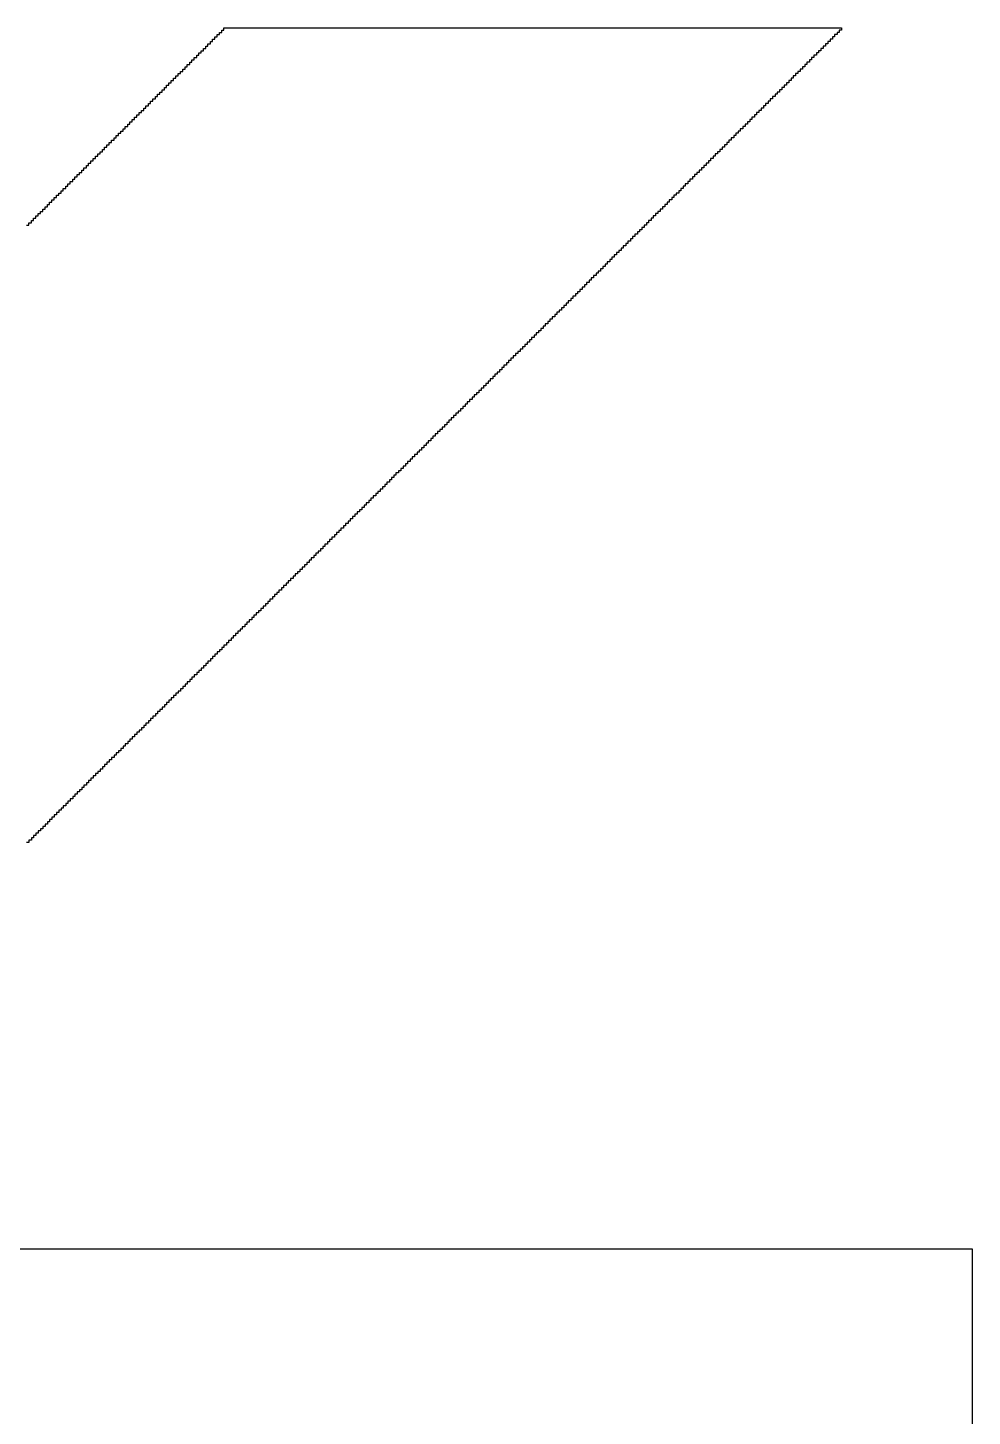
# Model space of a CAD drawing. Extents: x 134.1 to 218.7, y -126.2 to -72.1.
# Drawn here: x 193.99 to 202.7, y -84.95 to -72.15 of the extents above; entities that cross this region are included whole.
import ezdxf

# ---------------------------------------------------------------- set-up
doc = ezdxf.new("R2010")
doc.units = 0
doc.header["$MEASUREMENT"] = 0
doc.layers.add('BLACK', color=7, linetype='CONTINUOUS')

msp = doc.modelspace()

# ---------------------------------------------------------------- linework, layer by layer
at = {"layer": 'BLACK', "linetype": 'CONTINUOUS'}
for p, q in [((195.74, -72.2313), (195.74, -72.2102)), ((195.74, -72.2102), (195.76, -72.2102)), ((195.76, -72.2102), (195.76, -72.1888)), ((195.76, -72.1888), (195.781, -72.1888)), ((195.781, -72.1888), (195.781, -72.1677)), ((195.781, -72.1677), (195.801, -72.1677)), ((195.801, -72.1677), (195.801, -72.1467)), ((195.801, -72.1467), (201.496, -72.1467)), ((201.455, -72.2102), (201.432, -72.2102)), ((201.432, -72.2102), (201.432, -72.2313)), ((201.475, -72.1888), (201.455, -72.1888)), ((201.455, -72.1888), (201.455, -72.2102)), ((201.496, -72.1677), (201.475, -72.1677)), ((201.475, -72.1677), (201.475, -72.1888)), ((201.496, -72.1467), (201.496, -72.1677)), ((195.613, -72.3582), (195.613, -72.3372)), ((195.613, -72.3372), (195.633, -72.3372)), ((195.633, -72.3372), (195.633, -72.3158)), ((195.633, -72.3158), (195.654, -72.3158)), ((195.654, -72.3158), (195.654, -72.2947)), ((195.654, -72.2947), (195.677, -72.2947)), ((195.677, -72.2947), (195.677, -72.2737)), ((195.677, -72.2737), (195.697, -72.2737)), ((195.697, -72.2737), (195.697, -72.2523)), ((195.697, -72.2523), (195.717, -72.2523)), ((195.717, -72.2523), (195.717, -72.2313)), ((195.717, -72.2313), (195.74, -72.2313)), ((201.328, -72.3372), (201.305, -72.3372)), ((201.305, -72.3372), (201.305, -72.3582)), ((201.348, -72.3158), (201.328, -72.3158)), ((201.328, -72.3158), (201.328, -72.3372)), ((201.369, -72.2947), (201.348, -72.2947)), ((201.348, -72.2947), (201.348, -72.3158)), ((201.392, -72.2737), (201.369, -72.2737)), ((201.369, -72.2737), (201.369, -72.2947)), ((201.412, -72.2523), (201.392, -72.2523)), ((201.392, -72.2523), (201.392, -72.2737)), ((201.432, -72.2313), (201.412, -72.2313)), ((201.412, -72.2313), (201.412, -72.2523)), ((195.486, -72.4852), (195.486, -72.4642)), ((195.486, -72.4642), (195.506, -72.4642)), ((195.506, -72.4642), (195.506, -72.4428)), ((195.506, -72.4428), (195.527, -72.4428)), ((195.527, -72.4428), (195.527, -72.4218)), ((195.527, -72.4218), (195.55, -72.4218)), ((195.55, -72.4218), (195.55, -72.4007)), ((195.55, -72.4007), (195.57, -72.4007)), ((195.57, -72.4007), (195.57, -72.3793)), ((195.57, -72.3793), (195.59, -72.3793)), ((195.59, -72.3793), (195.59, -72.3582)), ((195.59, -72.3582), (195.613, -72.3582)), ((201.201, -72.4642), (201.178, -72.4642)), ((201.178, -72.4642), (201.178, -72.4852)), ((201.221, -72.4428), (201.201, -72.4428)), ((201.201, -72.4428), (201.201, -72.4642)), ((201.242, -72.4218), (201.221, -72.4218)), ((201.221, -72.4218), (201.221, -72.4428)), ((201.265, -72.4007), (201.242, -72.4007)), ((201.242, -72.4007), (201.242, -72.4218)), ((201.285, -72.3793), (201.265, -72.3793)), ((201.265, -72.3793), (201.265, -72.4007)), ((201.305, -72.3582), (201.285, -72.3582)), ((201.285, -72.3582), (201.285, -72.3793)), ((195.359, -72.6123), (195.359, -72.5912)), ((195.359, -72.5912), (195.379, -72.5912)), ((195.379, -72.5912), (195.379, -72.5698)), ((195.379, -72.5698), (195.4, -72.5698)), ((195.4, -72.5698), (195.4, -72.5487)), ((195.4, -72.5487), (195.423, -72.5487)), ((195.423, -72.5487), (195.423, -72.5277)), ((195.423, -72.5277), (195.443, -72.5277)), ((195.443, -72.5277), (195.443, -72.5063)), ((195.443, -72.5063), (195.463, -72.5063)), ((195.463, -72.5063), (195.463, -72.4852)), ((195.463, -72.4852), (195.486, -72.4852)), ((201.071, -72.5912), (201.051, -72.5912)), ((201.051, -72.5912), (201.051, -72.6123)), ((201.094, -72.5698), (201.071, -72.5698)), ((201.071, -72.5698), (201.071, -72.5912)), ((201.115, -72.5487), (201.094, -72.5487)), ((201.094, -72.5487), (201.094, -72.5698)), ((201.138, -72.5277), (201.115, -72.5277)), ((201.115, -72.5277), (201.115, -72.5487)), ((201.158, -72.5063), (201.138, -72.5063)), ((201.138, -72.5063), (201.138, -72.5277)), ((201.178, -72.4852), (201.158, -72.4852)), ((201.158, -72.4852), (201.158, -72.5063)), ((195.232, -72.7392), (195.232, -72.7182)), ((195.232, -72.7182), (195.252, -72.7182)), ((195.252, -72.7182), (195.252, -72.6968)), ((195.252, -72.6968), (195.273, -72.6968)), ((195.273, -72.6968), (195.273, -72.6757)), ((195.273, -72.6757), (195.293, -72.6757)), ((195.293, -72.6757), (195.293, -72.6547)), ((195.293, -72.6547), (195.316, -72.6547)), ((195.316, -72.6547), (195.316, -72.6333)), ((195.316, -72.6333), (195.336, -72.6333)), ((195.336, -72.6333), (195.336, -72.6123)), ((195.336, -72.6123), (195.359, -72.6123)), ((200.947, -72.7182), (200.924, -72.7182)), ((200.924, -72.7182), (200.924, -72.7392)), ((200.967, -72.6968), (200.947, -72.6968)), ((200.947, -72.6968), (200.947, -72.7182)), ((200.988, -72.6757), (200.967, -72.6757)), ((200.967, -72.6757), (200.967, -72.6968)), ((201.011, -72.6547), (200.988, -72.6547)), ((200.988, -72.6547), (200.988, -72.6757)), ((201.031, -72.6333), (201.011, -72.6333)), ((201.011, -72.6333), (201.011, -72.6547)), ((201.051, -72.6123), (201.031, -72.6123)), ((201.031, -72.6123), (201.031, -72.6333)), ((195.105, -72.8662), (195.105, -72.8452)), ((195.105, -72.8452), (195.125, -72.8452)), ((195.125, -72.8452), (195.125, -72.8238)), ((195.125, -72.8238), (195.146, -72.8238)), ((195.146, -72.8238), (195.146, -72.8028)), ((195.146, -72.8028), (195.169, -72.8028)), ((195.169, -72.8028), (195.169, -72.7817)), ((195.169, -72.7817), (195.189, -72.7817)), ((195.189, -72.7817), (195.189, -72.7603)), ((195.189, -72.7603), (195.209, -72.7603)), ((195.209, -72.7603), (195.209, -72.7392)), ((195.209, -72.7392), (195.232, -72.7392)), ((200.82, -72.8452), (200.797, -72.8452)), ((200.797, -72.8452), (200.797, -72.8662)), ((200.84, -72.8238), (200.82, -72.8238)), ((200.82, -72.8238), (200.82, -72.8452)), ((200.861, -72.8028), (200.84, -72.8028)), ((200.84, -72.8028), (200.84, -72.8238)), ((200.884, -72.7817), (200.861, -72.7817)), ((200.861, -72.7817), (200.861, -72.8028)), ((200.904, -72.7603), (200.884, -72.7603)), ((200.884, -72.7603), (200.884, -72.7817)), ((200.924, -72.7392), (200.904, -72.7392)), ((200.904, -72.7392), (200.904, -72.7603)), ((194.978, -72.9933), (194.978, -72.9722)), ((194.978, -72.9722), (194.998, -72.9722)), ((194.998, -72.9722), (194.998, -72.9508)), ((194.998, -72.9508), (195.019, -72.9508)), ((195.019, -72.9508), (195.019, -72.9297)), ((195.019, -72.9297), (195.042, -72.9297)), ((195.042, -72.9297), (195.042, -72.9087)), ((195.042, -72.9087), (195.062, -72.9087)), ((195.062, -72.9087), (195.062, -72.8873)), ((195.062, -72.8873), (195.082, -72.8873)), ((195.082, -72.8873), (195.082, -72.8662)), ((195.082, -72.8662), (195.105, -72.8662)), ((200.693, -72.9722), (200.67, -72.9722)), ((200.67, -72.9722), (200.67, -72.9933)), ((200.713, -72.9508), (200.693, -72.9508)), ((200.693, -72.9508), (200.693, -72.9722)), ((200.734, -72.9297), (200.713, -72.9297)), ((200.713, -72.9297), (200.713, -72.9508)), ((200.757, -72.9087), (200.734, -72.9087)), ((200.734, -72.9087), (200.734, -72.9297)), ((200.777, -72.8873), (200.757, -72.8873)), ((200.757, -72.8873), (200.757, -72.9087)), ((200.797, -72.8662), (200.777, -72.8662)), ((200.777, -72.8662), (200.777, -72.8873)), ((194.828, -73.1413), (194.828, -73.1202)), ((194.828, -73.1202), (194.851, -73.1202)), ((194.851, -73.1202), (194.851, -73.0992)), ((194.851, -73.0992), (194.871, -73.0992)), ((194.871, -73.0992), (194.871, -73.0778)), ((194.871, -73.0778), (194.892, -73.0778)), ((194.892, -73.0778), (194.892, -73.0567)), ((194.892, -73.0567), (194.915, -73.0567)), ((194.915, -73.0567), (194.915, -73.0357)), ((194.915, -73.0357), (194.935, -73.0357)), ((194.935, -73.0357), (194.935, -73.0143)), ((194.935, -73.0143), (194.955, -73.0143)), ((194.955, -73.0143), (194.955, -72.9933)), ((194.955, -72.9933), (194.978, -72.9933)), ((200.543, -73.1202), (200.523, -73.1202)), ((200.523, -73.1202), (200.523, -73.1413)), ((200.563, -73.0992), (200.543, -73.0992)), ((200.543, -73.0992), (200.543, -73.1202)), ((200.586, -73.0778), (200.563, -73.0778)), ((200.563, -73.0778), (200.563, -73.0992)), ((200.607, -73.0567), (200.586, -73.0567)), ((200.586, -73.0567), (200.586, -73.0778)), ((200.63, -73.0357), (200.607, -73.0357)), ((200.607, -73.0357), (200.607, -73.0567)), ((200.65, -73.0143), (200.63, -73.0143)), ((200.63, -73.0143), (200.63, -73.0357)), ((200.67, -72.9933), (200.65, -72.9933)), ((200.65, -72.9933), (200.65, -73.0143)), ((194.701, -73.2683), (194.701, -73.2472)), ((194.701, -73.2472), (194.721, -73.2472)), ((194.721, -73.2472), (194.721, -73.2262)), ((194.721, -73.2262), (194.744, -73.2262)), ((194.744, -73.2262), (194.744, -73.2048)), ((194.744, -73.2048), (194.765, -73.2048)), ((194.765, -73.2048), (194.765, -73.1838)), ((194.765, -73.1838), (194.788, -73.1838)), ((194.788, -73.1838), (194.788, -73.1627)), ((194.788, -73.1627), (194.808, -73.1627)), ((194.808, -73.1627), (194.808, -73.1413)), ((194.808, -73.1413), (194.828, -73.1413)), ((200.416, -73.2472), (200.396, -73.2472)), ((200.396, -73.2472), (200.396, -73.2683)), ((200.439, -73.2262), (200.416, -73.2262)), ((200.416, -73.2262), (200.416, -73.2472)), ((200.459, -73.2048), (200.439, -73.2048)), ((200.439, -73.2048), (200.439, -73.2262)), ((200.48, -73.1838), (200.459, -73.1838)), ((200.459, -73.1838), (200.459, -73.2048)), ((200.503, -73.1627), (200.48, -73.1627)), ((200.48, -73.1627), (200.48, -73.1838)), ((200.523, -73.1413), (200.503, -73.1413)), ((200.503, -73.1413), (200.503, -73.1627)), ((194.574, -73.3953), (194.574, -73.3743)), ((194.574, -73.3743), (194.597, -73.3743)), ((194.597, -73.3743), (194.597, -73.3532)), ((194.597, -73.3532), (194.617, -73.3532)), ((194.617, -73.3532), (194.617, -73.3318)), ((194.617, -73.3318), (194.638, -73.3318)), ((194.638, -73.3318), (194.638, -73.3107)), ((194.638, -73.3107), (194.661, -73.3107)), ((194.661, -73.3107), (194.661, -73.2897)), ((194.661, -73.2897), (194.681, -73.2897)), ((194.681, -73.2897), (194.681, -73.2683)), ((194.681, -73.2683), (194.701, -73.2683)), ((200.289, -73.3743), (200.269, -73.3743)), ((200.269, -73.3743), (200.269, -73.3953)), ((200.312, -73.3532), (200.289, -73.3532)), ((200.289, -73.3532), (200.289, -73.3743)), ((200.332, -73.3318), (200.312, -73.3318)), ((200.312, -73.3318), (200.312, -73.3532)), ((200.353, -73.3107), (200.332, -73.3107)), ((200.332, -73.3107), (200.332, -73.3318)), ((200.376, -73.2897), (200.353, -73.2897)), ((200.353, -73.2897), (200.353, -73.3107)), ((200.396, -73.2683), (200.376, -73.2683)), ((200.376, -73.2683), (200.376, -73.2897)), ((194.447, -73.5223), (194.447, -73.5012)), ((194.447, -73.5012), (194.47, -73.5012)), ((194.47, -73.5012), (194.47, -73.4802)), ((194.47, -73.4802), (194.49, -73.4802)), ((194.49, -73.4802), (194.49, -73.4588)), ((194.49, -73.4588), (194.511, -73.4588)), ((194.511, -73.4588), (194.511, -73.4377)), ((194.511, -73.4377), (194.534, -73.4377)), ((194.534, -73.4377), (194.534, -73.4167)), ((194.534, -73.4167), (194.554, -73.4167)), ((194.554, -73.4167), (194.554, -73.3953)), ((194.554, -73.3953), (194.574, -73.3953)), ((200.162, -73.5012), (200.142, -73.5012)), ((200.142, -73.5012), (200.142, -73.5223)), ((200.185, -73.4802), (200.162, -73.4802)), ((200.162, -73.4802), (200.162, -73.5012)), ((200.205, -73.4588), (200.185, -73.4588)), ((200.185, -73.4588), (200.185, -73.4802)), ((200.226, -73.4377), (200.205, -73.4377)), ((200.205, -73.4377), (200.205, -73.4588)), ((200.249, -73.4167), (200.226, -73.4167)), ((200.226, -73.4167), (200.226, -73.4377)), ((200.269, -73.3953), (200.249, -73.3953)), ((200.249, -73.3953), (200.249, -73.4167)), ((194.32, -73.6493), (194.32, -73.6282)), ((194.32, -73.6282), (194.343, -73.6282)), ((194.343, -73.6282), (194.343, -73.6072)), ((194.343, -73.6072), (194.363, -73.6072)), ((194.363, -73.6072), (194.363, -73.5858)), ((194.363, -73.5858), (194.384, -73.5858)), ((194.384, -73.5858), (194.384, -73.5648)), ((194.384, -73.5648), (194.407, -73.5648)), ((194.407, -73.5648), (194.407, -73.5437)), ((194.407, -73.5437), (194.427, -73.5437)), ((194.427, -73.5437), (194.427, -73.5223)), ((194.427, -73.5223), (194.447, -73.5223)), ((200.035, -73.6282), (200.015, -73.6282)), ((200.015, -73.6282), (200.015, -73.6493)), ((200.055, -73.6072), (200.035, -73.6072)), ((200.035, -73.6072), (200.035, -73.6282)), ((200.078, -73.5858), (200.055, -73.5858)), ((200.055, -73.5858), (200.055, -73.6072)), ((200.099, -73.5648), (200.078, -73.5648)), ((200.078, -73.5648), (200.078, -73.5858)), ((200.122, -73.5437), (200.099, -73.5437)), ((200.099, -73.5437), (200.099, -73.5648)), ((200.142, -73.5223), (200.122, -73.5223)), ((200.122, -73.5223), (200.122, -73.5437)), ((194.193, -73.7763), (194.193, -73.7553)), ((194.193, -73.7553), (194.213, -73.7553)), ((194.213, -73.7553), (194.213, -73.7342)), ((194.213, -73.7342), (194.236, -73.7342)), ((194.236, -73.7342), (194.236, -73.7128)), ((194.236, -73.7128), (194.257, -73.7128)), ((194.257, -73.7128), (194.257, -73.6917)), ((194.257, -73.6917), (194.28, -73.6917)), ((194.28, -73.6917), (194.28, -73.6707)), ((194.28, -73.6707), (194.3, -73.6707)), ((194.3, -73.6707), (194.3, -73.6493)), ((194.3, -73.6493), (194.32, -73.6493)), ((199.908, -73.7553), (199.888, -73.7553)), ((199.888, -73.7553), (199.888, -73.7763)), ((199.931, -73.7342), (199.908, -73.7342)), ((199.908, -73.7342), (199.908, -73.7553)), ((199.951, -73.7128), (199.931, -73.7128)), ((199.931, -73.7128), (199.931, -73.7342)), ((199.972, -73.6917), (199.951, -73.6917)), ((199.951, -73.6917), (199.951, -73.7128)), ((199.995, -73.6707), (199.972, -73.6707)), ((199.972, -73.6707), (199.972, -73.6917)), ((200.015, -73.6493), (199.995, -73.6493)), ((199.995, -73.6493), (199.995, -73.6707)), ((194.066, -73.9033), (194.066, -73.8822)), ((194.066, -73.8822), (194.089, -73.8822)), ((194.089, -73.8822), (194.089, -73.8612)), ((194.089, -73.8612), (194.109, -73.8612)), ((194.109, -73.8612), (194.109, -73.8398)), ((194.109, -73.8398), (194.13, -73.8398)), ((194.13, -73.8398), (194.13, -73.8187)), ((194.13, -73.8187), (194.153, -73.8187)), ((194.153, -73.8187), (194.153, -73.7977)), ((194.153, -73.7977), (194.173, -73.7977)), ((194.173, -73.7977), (194.173, -73.7763)), ((194.173, -73.7763), (194.193, -73.7763)), ((199.781, -73.8822), (199.761, -73.8822)), ((199.761, -73.8822), (199.761, -73.9033)), ((199.804, -73.8612), (199.781, -73.8612)), ((199.781, -73.8612), (199.781, -73.8822)), ((199.824, -73.8398), (199.804, -73.8398)), ((199.804, -73.8398), (199.804, -73.8612)), ((199.845, -73.8187), (199.824, -73.8187)), ((199.824, -73.8187), (199.824, -73.8398)), ((199.868, -73.7977), (199.845, -73.7977)), ((199.845, -73.7977), (199.845, -73.8187)), ((199.888, -73.7763), (199.868, -73.7763)), ((199.868, -73.7763), (199.868, -73.7977)), ((193.982, -73.9668), (194.003, -73.9668)), ((194.003, -73.9668), (194.003, -73.9457)), ((194.003, -73.9457), (194.026, -73.9457)), ((194.026, -73.9457), (194.026, -73.9247)), ((194.026, -73.9247), (194.046, -73.9247)), ((194.046, -73.9247), (194.046, -73.9033)), ((194.046, -73.9033), (194.066, -73.9033)), ((199.654, -74.0092), (199.634, -74.0092)), ((199.634, -74.0092), (199.634, -74.0303)), ((199.677, -73.9882), (199.654, -73.9882)), ((199.654, -73.9882), (199.654, -74.0092)), ((199.697, -73.9668), (199.677, -73.9668)), ((199.677, -73.9668), (199.677, -73.9882)), ((199.718, -73.9457), (199.697, -73.9457)), ((199.697, -73.9457), (199.697, -73.9668)), ((199.741, -73.9247), (199.718, -73.9247)), ((199.718, -73.9247), (199.718, -73.9457)), ((199.761, -73.9033), (199.741, -73.9033)), ((199.741, -73.9033), (199.741, -73.9247)), ((199.527, -74.1362), (199.507, -74.1362)), ((199.507, -74.1362), (199.507, -74.1573)), ((199.55, -74.1152), (199.527, -74.1152)), ((199.527, -74.1152), (199.527, -74.1362)), ((199.57, -74.0938), (199.55, -74.0938)), ((199.55, -74.0938), (199.55, -74.1152)), ((199.591, -74.0727), (199.57, -74.0727)), ((199.57, -74.0727), (199.57, -74.0938)), ((199.614, -74.0517), (199.591, -74.0517)), ((199.591, -74.0517), (199.591, -74.0727)), ((199.634, -74.0303), (199.614, -74.0303)), ((199.614, -74.0303), (199.614, -74.0517)), ((199.4, -74.2632), (199.38, -74.2632)), ((199.38, -74.2632), (199.38, -74.2843)), ((199.423, -74.2422), (199.4, -74.2422)), ((199.4, -74.2422), (199.4, -74.2632)), ((199.443, -74.2208), (199.423, -74.2208)), ((199.423, -74.2208), (199.423, -74.2422)), ((199.464, -74.1997), (199.443, -74.1997)), ((199.443, -74.1997), (199.443, -74.2208)), ((199.484, -74.1787), (199.464, -74.1787)), ((199.464, -74.1787), (199.464, -74.1997)), ((199.507, -74.1573), (199.484, -74.1573)), ((199.484, -74.1573), (199.484, -74.1787)), ((199.273, -74.3902), (199.253, -74.3902)), ((199.253, -74.3902), (199.253, -74.4113)), ((199.296, -74.3692), (199.273, -74.3692)), ((199.273, -74.3692), (199.273, -74.3902)), ((199.316, -74.3478), (199.296, -74.3478)), ((199.296, -74.3478), (199.296, -74.3692)), ((199.337, -74.3267), (199.316, -74.3267)), ((199.316, -74.3267), (199.316, -74.3478)), ((199.36, -74.3057), (199.337, -74.3057)), ((199.337, -74.3057), (199.337, -74.3267)), ((199.38, -74.2843), (199.36, -74.2843)), ((199.36, -74.2843), (199.36, -74.3057)), ((199.146, -74.5172), (199.126, -74.5172)), ((199.126, -74.5172), (199.126, -74.5383)), ((199.169, -74.4962), (199.146, -74.4962)), ((199.146, -74.4962), (199.146, -74.5172)), ((199.189, -74.4748), (199.169, -74.4748)), ((199.169, -74.4748), (199.169, -74.4962)), ((199.21, -74.4537), (199.189, -74.4537)), ((199.189, -74.4537), (199.189, -74.4748)), ((199.233, -74.4327), (199.21, -74.4327)), ((199.21, -74.4327), (199.21, -74.4537)), ((199.253, -74.4113), (199.233, -74.4113)), ((199.233, -74.4113), (199.233, -74.4327)), ((199.019, -74.6442), (198.999, -74.6442)), ((198.999, -74.6442), (198.999, -74.6653)), ((199.042, -74.6232), (199.019, -74.6232)), ((199.019, -74.6232), (199.019, -74.6442)), ((199.062, -74.6018), (199.042, -74.6018)), ((199.042, -74.6018), (199.042, -74.6232)), ((199.083, -74.5807), (199.062, -74.5807)), ((199.062, -74.5807), (199.062, -74.6018)), ((199.106, -74.5597), (199.083, -74.5597)), ((199.083, -74.5597), (199.083, -74.5807)), ((199.126, -74.5383), (199.106, -74.5383)), ((199.106, -74.5383), (199.106, -74.5597)), ((198.892, -74.7712), (198.872, -74.7712)), ((198.872, -74.7712), (198.872, -74.7923)), ((198.915, -74.7502), (198.892, -74.7502)), ((198.892, -74.7502), (198.892, -74.7712)), ((198.935, -74.7288), (198.915, -74.7288)), ((198.915, -74.7288), (198.915, -74.7502)), ((198.956, -74.7077), (198.935, -74.7077)), ((198.935, -74.7077), (198.935, -74.7288)), ((198.976, -74.6867), (198.956, -74.6867)), ((198.956, -74.6867), (198.956, -74.7077)), ((198.999, -74.6653), (198.976, -74.6653)), ((198.976, -74.6653), (198.976, -74.6867)), ((198.765, -74.8982), (198.745, -74.8982)), ((198.745, -74.8982), (198.745, -74.9193)), ((198.788, -74.8772), (198.765, -74.8772)), ((198.765, -74.8772), (198.765, -74.8982)), ((198.808, -74.8558), (198.788, -74.8558)), ((198.788, -74.8558), (198.788, -74.8772)), ((198.829, -74.8347), (198.808, -74.8347)), ((198.808, -74.8347), (198.808, -74.8558)), ((198.852, -74.8137), (198.829, -74.8137)), ((198.829, -74.8137), (198.829, -74.8347)), ((198.872, -74.7923), (198.852, -74.7923)), ((198.852, -74.7923), (198.852, -74.8137)), ((198.638, -75.0252), (198.618, -75.0252)), ((198.618, -75.0252), (198.618, -75.0463)), ((198.661, -75.0042), (198.638, -75.0042)), ((198.638, -75.0042), (198.638, -75.0252)), ((198.681, -74.9828), (198.661, -74.9828)), ((198.661, -74.9828), (198.661, -75.0042)), ((198.702, -74.9617), (198.681, -74.9617)), ((198.681, -74.9617), (198.681, -74.9828)), ((198.725, -74.9407), (198.702, -74.9407)), ((198.702, -74.9407), (198.702, -74.9617)), ((198.745, -74.9193), (198.725, -74.9193)), ((198.725, -74.9193), (198.725, -74.9407)), ((198.511, -75.1522), (198.491, -75.1522)), ((198.491, -75.1522), (198.491, -75.1733)), ((198.534, -75.1312), (198.511, -75.1312)), ((198.511, -75.1312), (198.511, -75.1522)), ((198.554, -75.1098), (198.534, -75.1098)), ((198.534, -75.1098), (198.534, -75.1312)), ((198.575, -75.0887), (198.554, -75.0887)), ((198.554, -75.0887), (198.554, -75.1098)), ((198.598, -75.0677), (198.575, -75.0677)), ((198.575, -75.0677), (198.575, -75.0887)), ((198.618, -75.0463), (198.598, -75.0463)), ((198.598, -75.0463), (198.598, -75.0677)), ((198.384, -75.2792), (198.364, -75.2792)), ((198.364, -75.2792), (198.364, -75.3003)), ((198.407, -75.2582), (198.384, -75.2582)), ((198.384, -75.2582), (198.384, -75.2792)), ((198.427, -75.2368), (198.407, -75.2368)), ((198.407, -75.2368), (198.407, -75.2582)), ((198.448, -75.2157), (198.427, -75.2157)), ((198.427, -75.2157), (198.427, -75.2368)), ((198.468, -75.1947), (198.448, -75.1947)), ((198.448, -75.1947), (198.448, -75.2157)), ((198.491, -75.1733), (198.468, -75.1733)), ((198.468, -75.1733), (198.468, -75.1947)), ((198.257, -75.4062), (198.237, -75.4062)), ((198.237, -75.4062), (198.237, -75.4273)), ((198.28, -75.3852), (198.257, -75.3852)), ((198.257, -75.3852), (198.257, -75.4062)), ((198.3, -75.3638), (198.28, -75.3638)), ((198.28, -75.3638), (198.28, -75.3852)), ((198.321, -75.3427), (198.3, -75.3427)), ((198.3, -75.3427), (198.3, -75.3638)), ((198.344, -75.3217), (198.321, -75.3217)), ((198.321, -75.3217), (198.321, -75.3427)), ((198.364, -75.3003), (198.344, -75.3003)), ((198.344, -75.3003), (198.344, -75.3217)), ((198.11, -75.5543), (198.09, -75.5543)), ((198.09, -75.5543), (198.09, -75.5757)), ((198.13, -75.5332), (198.11, -75.5332)), ((198.11, -75.5332), (198.11, -75.5543)), ((198.153, -75.5122), (198.13, -75.5122)), ((198.13, -75.5122), (198.13, -75.5332)), ((198.173, -75.4908), (198.153, -75.4908)), ((198.153, -75.4908), (198.153, -75.5122)), ((198.194, -75.4697), (198.173, -75.4697)), ((198.173, -75.4697), (198.173, -75.4908)), ((198.217, -75.4487), (198.194, -75.4487)), ((198.194, -75.4487), (198.194, -75.4697)), ((198.237, -75.4273), (198.217, -75.4273)), ((198.217, -75.4273), (198.217, -75.4487)), ((197.983, -75.6813), (197.963, -75.6813)), ((197.963, -75.6813), (197.963, -75.7027)), ((198.003, -75.6602), (197.983, -75.6602)), ((197.983, -75.6602), (197.983, -75.6813)), ((198.026, -75.6392), (198.003, -75.6392)), ((198.003, -75.6392), (198.003, -75.6602)), ((198.046, -75.6178), (198.026, -75.6178)), ((198.026, -75.6178), (198.026, -75.6392)), ((198.067, -75.5968), (198.046, -75.5968)), ((198.046, -75.5968), (198.046, -75.6178)), ((198.09, -75.5757), (198.067, -75.5757)), ((198.067, -75.5757), (198.067, -75.5968)), ((197.856, -75.8083), (197.836, -75.8083)), ((197.836, -75.8083), (197.836, -75.8297)), ((197.876, -75.7873), (197.856, -75.7873)), ((197.856, -75.7873), (197.856, -75.8083)), ((197.896, -75.7662), (197.876, -75.7662)), ((197.876, -75.7662), (197.876, -75.7873)), ((197.919, -75.7448), (197.896, -75.7448)), ((197.896, -75.7448), (197.896, -75.7662)), ((197.94, -75.7237), (197.919, -75.7237)), ((197.919, -75.7237), (197.919, -75.7448)), ((197.963, -75.7027), (197.94, -75.7027)), ((197.94, -75.7027), (197.94, -75.7237)), ((197.729, -75.9353), (197.709, -75.9353)), ((197.709, -75.9353), (197.709, -75.9567)), ((197.749, -75.9142), (197.729, -75.9142)), ((197.729, -75.9142), (197.729, -75.9353)), ((197.772, -75.8932), (197.749, -75.8932)), ((197.749, -75.8932), (197.749, -75.9142)), ((197.792, -75.8718), (197.772, -75.8718)), ((197.772, -75.8718), (197.772, -75.8932)), ((197.813, -75.8507), (197.792, -75.8507)), ((197.792, -75.8507), (197.792, -75.8718)), ((197.836, -75.8297), (197.813, -75.8297)), ((197.813, -75.8297), (197.813, -75.8507)), ((197.602, -76.0623), (197.582, -76.0623)), ((197.582, -76.0623), (197.582, -76.0837)), ((197.622, -76.0412), (197.602, -76.0412)), ((197.602, -76.0412), (197.602, -76.0623)), ((197.645, -76.0202), (197.622, -76.0202)), ((197.622, -76.0202), (197.622, -76.0412)), ((197.665, -75.9988), (197.645, -75.9988)), ((197.645, -75.9988), (197.645, -76.0202)), ((197.686, -75.9778), (197.665, -75.9778)), ((197.665, -75.9778), (197.665, -75.9988)), ((197.709, -75.9567), (197.686, -75.9567)), ((197.686, -75.9567), (197.686, -75.9778)), ((197.475, -76.1893), (197.455, -76.1893)), ((197.455, -76.1893), (197.455, -76.2107)), ((197.495, -76.1683), (197.475, -76.1683)), ((197.475, -76.1683), (197.475, -76.1893)), ((197.518, -76.1472), (197.495, -76.1472)), ((197.495, -76.1472), (197.495, -76.1683)), ((197.538, -76.1258), (197.518, -76.1258)), ((197.518, -76.1258), (197.518, -76.1472)), ((197.559, -76.1047), (197.538, -76.1047)), ((197.538, -76.1047), (197.538, -76.1258)), ((197.582, -76.0837), (197.559, -76.0837)), ((197.559, -76.0837), (197.559, -76.1047)), ((197.348, -76.3163), (197.328, -76.3163)), ((197.328, -76.3163), (197.328, -76.3377)), ((197.368, -76.2952), (197.348, -76.2952)), ((197.348, -76.2952), (197.348, -76.3163)), ((197.388, -76.2742), (197.368, -76.2742)), ((197.368, -76.2742), (197.368, -76.2952)), ((197.411, -76.2528), (197.388, -76.2528)), ((197.388, -76.2528), (197.388, -76.2742)), ((197.432, -76.2317), (197.411, -76.2317)), ((197.411, -76.2317), (197.411, -76.2528)), ((197.455, -76.2107), (197.432, -76.2107)), ((197.432, -76.2107), (197.432, -76.2317)), ((197.221, -76.4433), (197.201, -76.4433)), ((197.201, -76.4433), (197.201, -76.4647)), ((197.241, -76.4222), (197.221, -76.4222)), ((197.221, -76.4222), (197.221, -76.4433)), ((197.264, -76.4012), (197.241, -76.4012)), ((197.241, -76.4012), (197.241, -76.4222)), ((197.284, -76.3798), (197.264, -76.3798)), ((197.264, -76.3798), (197.264, -76.4012)), ((197.305, -76.3588), (197.284, -76.3588)), ((197.284, -76.3588), (197.284, -76.3798)), ((197.328, -76.3377), (197.305, -76.3377)), ((197.305, -76.3377), (197.305, -76.3588)), ((197.094, -76.5703), (197.074, -76.5703)), ((197.074, -76.5703), (197.074, -76.5917)), ((197.114, -76.5493), (197.094, -76.5493)), ((197.094, -76.5493), (197.094, -76.5703)), ((197.137, -76.5282), (197.114, -76.5282)), ((197.114, -76.5282), (197.114, -76.5493)), ((197.157, -76.5068), (197.137, -76.5068)), ((197.137, -76.5068), (197.137, -76.5282)), ((197.178, -76.4857), (197.157, -76.4857)), ((197.157, -76.4857), (197.157, -76.5068)), ((197.201, -76.4647), (197.178, -76.4647)), ((197.178, -76.4647), (197.178, -76.4857)), ((196.967, -76.6973), (196.947, -76.6973)), ((196.947, -76.6973), (196.947, -76.7187)), ((196.987, -76.6762), (196.967, -76.6762)), ((196.967, -76.6762), (196.967, -76.6973)), ((197.01, -76.6552), (196.987, -76.6552)), ((196.987, -76.6552), (196.987, -76.6762)), ((197.03, -76.6338), (197.01, -76.6338)), ((197.01, -76.6338), (197.01, -76.6552)), ((197.051, -76.6127), (197.03, -76.6127)), ((197.03, -76.6127), (197.03, -76.6338)), ((197.074, -76.5917), (197.051, -76.5917)), ((197.051, -76.5917), (197.051, -76.6127)), ((196.84, -76.8243), (196.82, -76.8243)), ((196.82, -76.8243), (196.82, -76.8457)), ((196.86, -76.8032), (196.84, -76.8032)), ((196.84, -76.8032), (196.84, -76.8243)), ((196.88, -76.7822), (196.86, -76.7822)), ((196.86, -76.7822), (196.86, -76.8032)), ((196.903, -76.7608), (196.88, -76.7608)), ((196.88, -76.7608), (196.88, -76.7822)), ((196.924, -76.7398), (196.903, -76.7398)), ((196.903, -76.7398), (196.903, -76.7608)), ((196.947, -76.7187), (196.924, -76.7187)), ((196.924, -76.7187), (196.924, -76.7398)), ((196.713, -76.9513), (196.693, -76.9513)), ((196.693, -76.9513), (196.693, -76.9727)), ((196.733, -76.9303), (196.713, -76.9303)), ((196.713, -76.9303), (196.713, -76.9513)), ((196.756, -76.9092), (196.733, -76.9092)), ((196.733, -76.9092), (196.733, -76.9303)), ((196.776, -76.8878), (196.756, -76.8878)), ((196.756, -76.8878), (196.756, -76.9092)), ((196.797, -76.8667), (196.776, -76.8667)), ((196.776, -76.8667), (196.776, -76.8878)), ((196.82, -76.8457), (196.797, -76.8457)), ((196.797, -76.8457), (196.797, -76.8667)), ((196.586, -77.0783), (196.566, -77.0783)), ((196.566, -77.0783), (196.566, -77.0997)), ((196.606, -77.0572), (196.586, -77.0572)), ((196.586, -77.0572), (196.586, -77.0783)), ((196.629, -77.0362), (196.606, -77.0362)), ((196.606, -77.0362), (196.606, -77.0572)), ((196.649, -77.0148), (196.629, -77.0148)), ((196.629, -77.0148), (196.629, -77.0362)), ((196.67, -76.9937), (196.649, -76.9937)), ((196.649, -76.9937), (196.649, -77.0148)), ((196.693, -76.9727), (196.67, -76.9727)), ((196.67, -76.9727), (196.67, -76.9937)), ((196.459, -77.2053), (196.439, -77.2053)), ((196.439, -77.2053), (196.439, -77.2267)), ((196.479, -77.1842), (196.459, -77.1842)), ((196.459, -77.1842), (196.459, -77.2053)), ((196.502, -77.1632), (196.479, -77.1632)), ((196.479, -77.1632), (196.479, -77.1842)), ((196.522, -77.1418), (196.502, -77.1418)), ((196.502, -77.1418), (196.502, -77.1632)), ((196.543, -77.1208), (196.522, -77.1208)), ((196.522, -77.1208), (196.522, -77.1418)), ((196.566, -77.0997), (196.543, -77.0997)), ((196.543, -77.0997), (196.543, -77.1208)), ((196.332, -77.3323), (196.309, -77.3323)), ((196.309, -77.3323), (196.309, -77.3537)), ((196.352, -77.3113), (196.332, -77.3113)), ((196.332, -77.3113), (196.332, -77.3323)), ((196.375, -77.2902), (196.352, -77.2902)), ((196.352, -77.2902), (196.352, -77.3113)), ((196.395, -77.2688), (196.375, -77.2688)), ((196.375, -77.2688), (196.375, -77.2902)), ((196.416, -77.2477), (196.395, -77.2477)), ((196.395, -77.2477), (196.395, -77.2688)), ((196.439, -77.2267), (196.416, -77.2267)), ((196.416, -77.2267), (196.416, -77.2477)), ((196.205, -77.4593), (196.185, -77.4593)), ((196.185, -77.4593), (196.185, -77.4807)), ((196.225, -77.4382), (196.205, -77.4382)), ((196.205, -77.4382), (196.205, -77.4593)), ((196.248, -77.4172), (196.225, -77.4172)), ((196.225, -77.4172), (196.225, -77.4382)), ((196.268, -77.3958), (196.248, -77.3958)), ((196.248, -77.3958), (196.248, -77.4172)), ((196.289, -77.3747), (196.268, -77.3747)), ((196.268, -77.3747), (196.268, -77.3958)), ((196.309, -77.3537), (196.289, -77.3537)), ((196.289, -77.3537), (196.289, -77.3747)), ((196.078, -77.5863), (196.058, -77.5863)), ((196.058, -77.5863), (196.058, -77.6077)), ((196.098, -77.5652), (196.078, -77.5652)), ((196.078, -77.5652), (196.078, -77.5863)), ((196.121, -77.5442), (196.098, -77.5442)), ((196.098, -77.5442), (196.098, -77.5652)), ((196.141, -77.5228), (196.121, -77.5228)), ((196.121, -77.5228), (196.121, -77.5442)), ((196.162, -77.5018), (196.141, -77.5018)), ((196.141, -77.5018), (196.141, -77.5228)), ((196.185, -77.4807), (196.162, -77.4807)), ((196.162, -77.4807), (196.162, -77.5018)), ((195.951, -77.7133), (195.931, -77.7133)), ((195.931, -77.7133), (195.931, -77.7347)), ((195.971, -77.6923), (195.951, -77.6923)), ((195.951, -77.6923), (195.951, -77.7133)), ((195.994, -77.6712), (195.971, -77.6712)), ((195.971, -77.6712), (195.971, -77.6923)), ((196.014, -77.6498), (195.994, -77.6498)), ((195.994, -77.6498), (195.994, -77.6712)), ((196.035, -77.6287), (196.014, -77.6287)), ((196.014, -77.6287), (196.014, -77.6498)), ((196.058, -77.6077), (196.035, -77.6077)), ((196.035, -77.6077), (196.035, -77.6287)), ((195.824, -77.8403), (195.801, -77.8403)), ((195.801, -77.8403), (195.801, -77.8617)), ((195.844, -77.8192), (195.824, -77.8192)), ((195.824, -77.8192), (195.824, -77.8403)), ((195.867, -77.7982), (195.844, -77.7982)), ((195.844, -77.7982), (195.844, -77.8192)), ((195.887, -77.7768), (195.867, -77.7768)), ((195.867, -77.7768), (195.867, -77.7982)), ((195.908, -77.7557), (195.887, -77.7557)), ((195.887, -77.7557), (195.887, -77.7768)), ((195.931, -77.7347), (195.908, -77.7347)), ((195.908, -77.7347), (195.908, -77.7557)), ((195.697, -77.9673), (195.677, -77.9673)), ((195.677, -77.9673), (195.677, -77.9887)), ((195.717, -77.9462), (195.697, -77.9462)), ((195.697, -77.9462), (195.697, -77.9673)), ((195.74, -77.9252), (195.717, -77.9252)), ((195.717, -77.9252), (195.717, -77.9462)), ((195.76, -77.9038), (195.74, -77.9038)), ((195.74, -77.9038), (195.74, -77.9252)), ((195.781, -77.8828), (195.76, -77.8828)), ((195.76, -77.8828), (195.76, -77.9038)), ((195.801, -77.8617), (195.781, -77.8617)), ((195.781, -77.8617), (195.781, -77.8828)), ((195.57, -78.0943), (195.55, -78.0943)), ((195.55, -78.0943), (195.55, -78.1157)), ((195.59, -78.0733), (195.57, -78.0733)), ((195.57, -78.0733), (195.57, -78.0943)), ((195.613, -78.0522), (195.59, -78.0522)), ((195.59, -78.0522), (195.59, -78.0733)), ((195.633, -78.0308), (195.613, -78.0308)), ((195.613, -78.0308), (195.613, -78.0522)), ((195.654, -78.0097), (195.633, -78.0097)), ((195.633, -78.0097), (195.633, -78.0308)), ((195.677, -77.9887), (195.654, -77.9887)), ((195.654, -77.9887), (195.654, -78.0097)), ((195.423, -78.2427), (195.4, -78.2427)), ((195.4, -78.2427), (195.4, -78.2638)), ((195.443, -78.2213), (195.423, -78.2213)), ((195.423, -78.2213), (195.423, -78.2427)), ((195.463, -78.2002), (195.443, -78.2002)), ((195.443, -78.2002), (195.443, -78.2213)), ((195.486, -78.1792), (195.463, -78.1792)), ((195.463, -78.1792), (195.463, -78.2002)), ((195.506, -78.1578), (195.486, -78.1578)), ((195.486, -78.1578), (195.486, -78.1792)), ((195.527, -78.1367), (195.506, -78.1367)), ((195.506, -78.1367), (195.506, -78.1578)), ((195.55, -78.1157), (195.527, -78.1157)), ((195.527, -78.1157), (195.527, -78.1367)), ((195.293, -78.3697), (195.273, -78.3697)), ((195.273, -78.3697), (195.273, -78.3907)), ((195.316, -78.3483), (195.293, -78.3483)), ((195.293, -78.3483), (195.293, -78.3697)), ((195.336, -78.3272), (195.316, -78.3272)), ((195.316, -78.3272), (195.316, -78.3483)), ((195.359, -78.3062), (195.336, -78.3062)), ((195.336, -78.3062), (195.336, -78.3272)), ((195.379, -78.2848), (195.359, -78.2848)), ((195.359, -78.2848), (195.359, -78.3062)), ((195.4, -78.2638), (195.379, -78.2638)), ((195.379, -78.2638), (195.379, -78.2848)), ((195.169, -78.4967), (195.146, -78.4967)), ((195.146, -78.4967), (195.146, -78.5177)), ((195.189, -78.4753), (195.169, -78.4753)), ((195.169, -78.4753), (195.169, -78.4967)), ((195.209, -78.4543), (195.189, -78.4543)), ((195.189, -78.4543), (195.189, -78.4753)), ((195.232, -78.4332), (195.209, -78.4332)), ((195.209, -78.4332), (195.209, -78.4543)), ((195.252, -78.4118), (195.232, -78.4118)), ((195.232, -78.4118), (195.232, -78.4332)), ((195.273, -78.3907), (195.252, -78.3907)), ((195.252, -78.3907), (195.252, -78.4118)), ((195.042, -78.6237), (195.019, -78.6237)), ((195.019, -78.6237), (195.019, -78.6448)), ((195.062, -78.6023), (195.042, -78.6023)), ((195.042, -78.6023), (195.042, -78.6237)), ((195.082, -78.5812), (195.062, -78.5812)), ((195.062, -78.5812), (195.062, -78.6023)), ((195.105, -78.5602), (195.082, -78.5602)), ((195.082, -78.5602), (195.082, -78.5812)), ((195.125, -78.5388), (195.105, -78.5388)), ((195.105, -78.5388), (195.105, -78.5602)), ((195.146, -78.5177), (195.125, -78.5177)), ((195.125, -78.5177), (195.125, -78.5388)), ((194.915, -78.7507), (194.892, -78.7507)), ((194.892, -78.7507), (194.892, -78.7717)), ((194.935, -78.7293), (194.915, -78.7293)), ((194.915, -78.7293), (194.915, -78.7507)), ((194.955, -78.7082), (194.935, -78.7082)), ((194.935, -78.7082), (194.935, -78.7293)), ((194.978, -78.6872), (194.955, -78.6872)), ((194.955, -78.6872), (194.955, -78.7082)), ((194.998, -78.6658), (194.978, -78.6658)), ((194.978, -78.6658), (194.978, -78.6872)), ((195.019, -78.6448), (194.998, -78.6448)), ((194.998, -78.6448), (194.998, -78.6658)), ((194.788, -78.8777), (194.765, -78.8777)), ((194.765, -78.8777), (194.765, -78.8987)), ((194.808, -78.8563), (194.788, -78.8563)), ((194.788, -78.8563), (194.788, -78.8777)), ((194.828, -78.8353), (194.808, -78.8353)), ((194.808, -78.8353), (194.808, -78.8563)), ((194.851, -78.8142), (194.828, -78.8142)), ((194.828, -78.8142), (194.828, -78.8353)), ((194.871, -78.7928), (194.851, -78.7928)), ((194.851, -78.7928), (194.851, -78.8142)), ((194.892, -78.7717), (194.871, -78.7717)), ((194.871, -78.7717), (194.871, -78.7928)), ((194.661, -79.0047), (194.638, -79.0047)), ((194.638, -79.0047), (194.638, -79.0258)), ((194.681, -78.9833), (194.661, -78.9833)), ((194.661, -78.9833), (194.661, -79.0047)), ((194.701, -78.9622), (194.681, -78.9622)), ((194.681, -78.9622), (194.681, -78.9833)), ((194.721, -78.9412), (194.701, -78.9412)), ((194.701, -78.9412), (194.701, -78.9622)), ((194.744, -78.9198), (194.721, -78.9198)), ((194.721, -78.9198), (194.721, -78.9412)), ((194.765, -78.8987), (194.744, -78.8987)), ((194.744, -78.8987), (194.744, -78.9198)), ((194.534, -79.1317), (194.511, -79.1317)), ((194.511, -79.1317), (194.511, -79.1527)), ((194.554, -79.1103), (194.534, -79.1103)), ((194.534, -79.1103), (194.534, -79.1317)), ((194.574, -79.0892), (194.554, -79.0892)), ((194.554, -79.0892), (194.554, -79.1103)), ((194.597, -79.0682), (194.574, -79.0682)), ((194.574, -79.0682), (194.574, -79.0892)), ((194.617, -79.0468), (194.597, -79.0468)), ((194.597, -79.0468), (194.597, -79.0682)), ((194.638, -79.0258), (194.617, -79.0258)), ((194.617, -79.0258), (194.617, -79.0468)), ((194.407, -79.2587), (194.384, -79.2587)), ((194.384, -79.2587), (194.384, -79.2797)), ((194.427, -79.2373), (194.407, -79.2373)), ((194.407, -79.2373), (194.407, -79.2587)), ((194.447, -79.2163), (194.427, -79.2163)), ((194.427, -79.2163), (194.427, -79.2373)), ((194.47, -79.1952), (194.447, -79.1952)), ((194.447, -79.1952), (194.447, -79.2163)), ((194.49, -79.1738), (194.47, -79.1738)), ((194.47, -79.1738), (194.47, -79.1952)), ((194.511, -79.1527), (194.49, -79.1527)), ((194.49, -79.1527), (194.49, -79.1738)), ((194.28, -79.3857), (194.257, -79.3857)), ((194.257, -79.3857), (194.257, -79.4068)), ((194.3, -79.3643), (194.28, -79.3643)), ((194.28, -79.3643), (194.28, -79.3857)), ((194.32, -79.3432), (194.3, -79.3432)), ((194.3, -79.3432), (194.3, -79.3643)), ((194.343, -79.3222), (194.32, -79.3222)), ((194.32, -79.3222), (194.32, -79.3432)), ((194.363, -79.3008), (194.343, -79.3008)), ((194.343, -79.3008), (194.343, -79.3222)), ((194.384, -79.2797), (194.363, -79.2797)), ((194.363, -79.2797), (194.363, -79.3008)), ((194.153, -79.5127), (194.13, -79.5127)), ((194.13, -79.5127), (194.13, -79.5337)), ((194.173, -79.4913), (194.153, -79.4913)), ((194.153, -79.4913), (194.153, -79.5127)), ((194.193, -79.4702), (194.173, -79.4702)), ((194.173, -79.4702), (194.173, -79.4913)), ((194.213, -79.4492), (194.193, -79.4492)), ((194.193, -79.4492), (194.193, -79.4702)), ((194.236, -79.4278), (194.213, -79.4278)), ((194.213, -79.4278), (194.213, -79.4492)), ((194.257, -79.4068), (194.236, -79.4068)), ((194.236, -79.4068), (194.236, -79.4278)), ((194.026, -79.6397), (194.003, -79.6397)), ((194.003, -79.6397), (194.003, -79.6607)), ((194.046, -79.6183), (194.026, -79.6183)), ((194.026, -79.6183), (194.026, -79.6397)), ((194.066, -79.5973), (194.046, -79.5973)), ((194.046, -79.5973), (194.046, -79.6183)), ((194.089, -79.5762), (194.066, -79.5762)), ((194.066, -79.5762), (194.066, -79.5973)), ((194.109, -79.5548), (194.089, -79.5548)), ((194.089, -79.5548), (194.089, -79.5762)), ((194.13, -79.5337), (194.109, -79.5337)), ((194.109, -79.5337), (194.109, -79.5548)), ((194.003, -79.6607), (193.982, -79.6607)), ((184.711, -83.4072), (202.702, -83.4072)), ((202.702, -83.4072), (202.702, -111.432))]:
    msp.add_line(p, q, dxfattribs=at)

doc.saveas('drawing.dxf')
